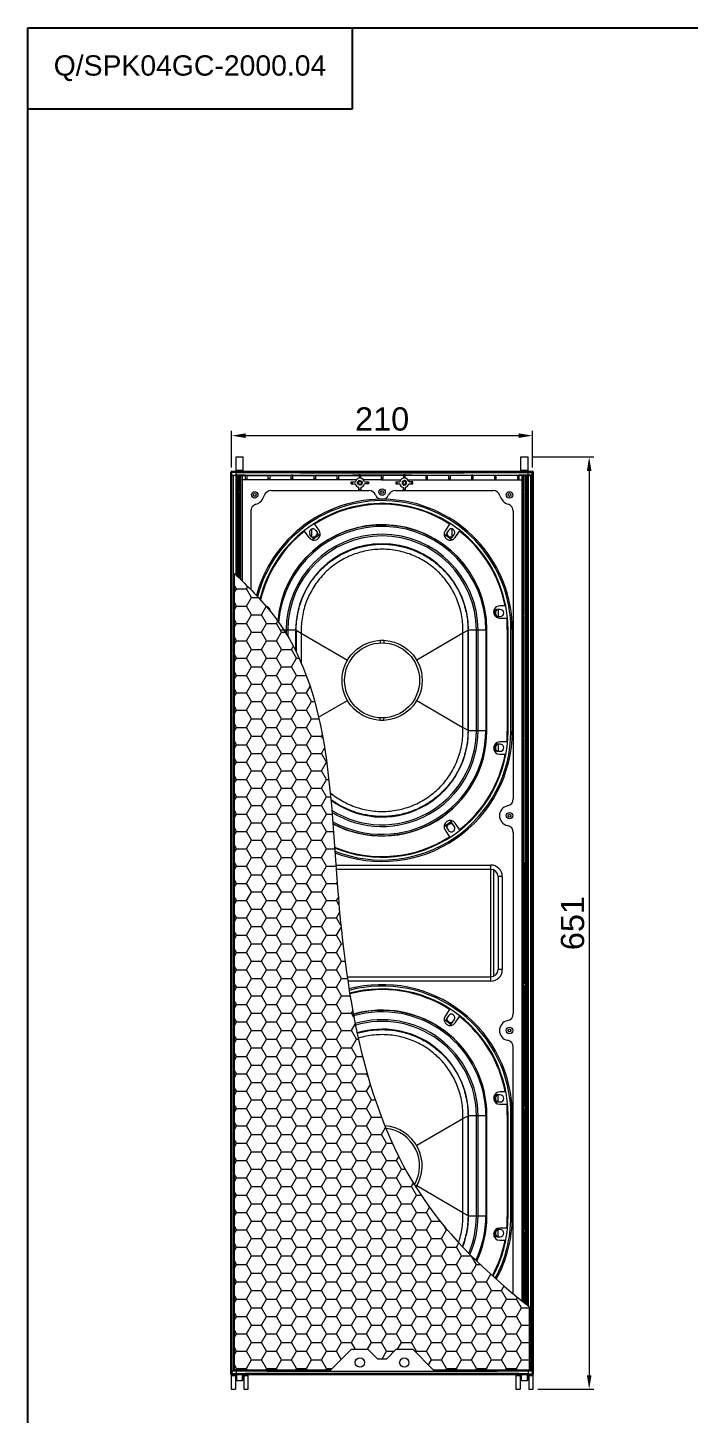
# Model space of a CAD drawing. Header units: millimetres. Extents: x 0 to 2382, y 0 to 1684.
# Drawn here: x 0 to 462, y 717 to 1684 of the extents above; entities that cross this region are included whole.
import ezdxf

# ---------------------------------------------------------------- set-up
doc = ezdxf.new("R2010")
doc.units = ezdxf.units.MM
doc.layers.get('0').update_dxf_attribs({"lineweight": 13})
doc.layers.add('图框', color=7, linetype='Continuous')
doc.layers.add('标注', color=251, linetype='Continuous', lineweight=9)
doc.styles.get("Standard").update_dxf_attribs({"font": 'arial.ttf'})
doc.dimstyles.new('STANDARD 6.5', dxfattribs={"dimscale": 6.5, "dimtxt": 2.5, "dimasz": 1.5, "dimexe": 0.5, "dimexo": 0.5, "dimgap": 0.5, "dimtad": 1, "dimtoh": 1, "dimdec": 1, "dimzin": 12, "dimdsep": 46, "dimtxsty": 'Standard', "dimcen": 0, "dimclrd": 256, "dimclre": 256, "dimclrt": 256, "dimadec": 0, "dimazin": 0, "dimtp": 0.01, "dimtm": 0.01, "dimtfac": 1, "dimtdec": 1, "dimtofl": 0, "dimtmove": 0, "dimatfit": 3, "dimfxl": 1, "dimtolj": 1, "dimtzin": 4, "dimlwd": -1, "dimlwe": -1, "dimarcsym": 0})

# ---------------------------------------------------------------- blocks, each defined once
blk = doc.blocks.new('*D1')
at = {"layer": 'Defpoints', "color": 0, "transparency": 16777216}
for p in [(352.74, 1399.57), (142.52, 1374.18), (352.74, 1374.18)]:
    blk.add_point(p, dxfattribs=at)
at = {"layer": '标注', "transparency": 16777216}
for p, q in [((142.52, 1377.43), (142.52, 1402.82)), ((152.27, 1399.57), (342.99, 1399.57)), ((352.74, 1377.43), (352.74, 1402.82))]:
    blk.add_line(p, q, dxfattribs=at)
for points in [[(152.27, 1401.2), (152.27, 1397.95), (142.52, 1399.57)], [(342.99, 1401.2), (342.99, 1397.95), (352.74, 1399.57)]]:
    blk.add_solid(points, dxfattribs=at)
at = {"layer": '标注', "transparency": 16777216, "insert": (247.63, 1411.12), "char_height": 16.25, "attachment_point": 5}
blk.add_mtext('\\A1;210', dxfattribs=at)
blk = doc.blocks.new('*D2')
at = {"layer": 'Defpoints', "color": 0, "transparency": 16777216}
for p in [(349.63, 1384.67), (353.13, 733.67), (392.33, 733.67)]:
    blk.add_point(p, dxfattribs=at)
at = {"layer": '标注', "transparency": 16777216}
for p, q in [((352.88, 1384.67), (395.58, 1384.67)), ((392.33, 1374.92), (392.33, 743.42)), ((356.38, 733.67), (395.58, 733.67))]:
    blk.add_line(p, q, dxfattribs=at)
for points in [[(390.71, 1374.92), (393.96, 1374.92), (392.33, 1384.67)], [(390.71, 743.42), (393.96, 743.42), (392.33, 733.67)]]:
    blk.add_solid(points, dxfattribs=at)
at = {"layer": '标注', "transparency": 16777216, "insert": (380.78, 1059.17), "char_height": 16.25, "attachment_point": 5, "rotation": 90}
blk.add_mtext('\\A1;651', dxfattribs=at)
blk = doc.blocks.new('A4-H')
at = {"layer": '图框'}
for p, q in [((28.29, 202.95), (28.29, 210.02)), ((0, 202.95), (28.29, 202.95))]:
    blk.add_line(p, q, dxfattribs=at)
blk.add_lwpolyline([(0, 210.02), (297, 210.02), (297, 0), (0, 0)], close=True, dxfattribs=at)
at = {"layer": '图框', "insert": (14.14, 206.49), "char_height": 1.7679, "width": 28.2872, "attachment_point": 5}
blk.add_mtext('Q/SPK04GC-2000.04', dxfattribs=at)

msp = doc.modelspace()

# ---------------------------------------------------------------- hatches: boundary and pattern name
at = {"layer": '标注'}
h = msp.add_hatch(dxfattribs=at)
h.set_pattern_fill('HONEY', color=256, scale=2.2)
h.set_pattern_definition([(0, (-5166.173, 14534.261), (10.4775, 6.0491874), [6.985, -13.97]), (120, (-5166.173, 14534.261), (-10.4775, 6.0491875), [6.985, -13.97]), (60, (-5166.173, 14534.261), (2e-08, 12.098375), [-13.97, 6.985])])
edge = h.paths.add_edge_path()
edge.add_line((144.52, 747.21), (211.86, 747.21))
edge.add_line((211.86, 747.21), (226.17, 761.52))
edge.add_line((226.17, 761.52), (237.78, 761.52))
edge.add_line((237.78, 761.52), (244.41, 754.88))
edge.add_line((244.41, 754.88), (250.86, 754.88))
edge.add_line((250.86, 754.88), (257.49, 761.52))
edge.add_line((257.49, 761.52), (269.11, 761.52))
edge.add_line((269.11, 761.52), (283.41, 747.21))
edge.add_line((283.41, 747.21), (350.74, 747.21))
edge.add_line((350.74, 747.21), (350.74, 791.07))
edge.add_spline(control_points=[(350.74, 791.07), (350.38, 791.35), (350.03, 791.64), (349.67, 791.92), (349.18, 792.31), (348.69, 792.7), (348.19, 793.09), (348.19, 793.09), (348.19, 793.09), (348.19, 793.09), (320.45, 815.15), (241.71, 890.24), (211.63, 1071.13), (210.54, 1236.82), (155.54, 1292.7), (145.67, 1302.18), (145.67, 1302.18), (145.67, 1302.18), (145.67, 1302.18), (145.66, 1302.19), (145.65, 1302.2), (145.63, 1302.21), (145.26, 1302.57), (144.89, 1302.93), (144.52, 1303.28)], knot_values=[9.738352, 9.738352, 9.738352, 9.738352, 11.081676, 11.081676, 11.081676, 12.942483, 12.942483, 12.942483, 12.94427, 12.94427, 12.94427, 117.786181, 343.184588, 536.652295, 577.102987, 577.102987, 577.102987, 577.104459, 577.104459, 577.104459, 577.151401, 577.151401, 577.151401, 578.669917, 578.669917, 578.669917, 578.669917], degree=3, periodic=0)
edge.add_line((144.52, 1303.28), (144.52, 747.21))

# ---------------------------------------------------------------- linework, layer by layer
for p, q in [((145.63, 1374.67), (145.63, 1384.67)), ((145.63, 1384.67), (150.63, 1384.67)), ((150.63, 1374.67), (150.63, 1384.67)), ((344.63, 1374.67), (344.63, 1384.67)), ((344.63, 1384.67), (349.63, 1384.67)), ((349.63, 1374.67), (349.63, 1384.67)), ((142.02, 744.17), (142.02, 1374.18)), ((142.74, 1373.94), (142.02, 1374.18)), ((143.24, 1374.44), (142.52, 1374.67)), ((142.52, 1374.67), (352.74, 1374.67)), ((150.63, 1375.17), (145.63, 1375.17)), ((247.63, 1373.64), (247.63, 1374.14)), ((349.63, 1375.17), (344.63, 1375.17)), ((352.02, 1374.44), (352.74, 1374.67)), ((352.52, 1373.94), (353.24, 1374.18)), ((353.24, 1374.18), (353.24, 744.17)), ((142.74, 1371.84), (142.74, 1373.94)), ((142.74, 746.51), (142.74, 1371.84)), ((143.59, 1371.84), (143.59, 746.51)), ((145.63, 1371.81), (143.59, 1371.84)), ((145.63, 1302.21), (145.63, 1371.81)), ((145.63, 1371.81), (145.76, 1371.68)), ((145.68, 1371.9), (145.68, 1373.88)), ((145.76, 1302.1), (145.76, 1371.68)), ((146.26, 1371.68), (146.26, 1301.62)), ((146.26, 1371.68), (147.35, 1371.68)), ((147.35, 1300.56), (147.35, 1371.68)), ((147.94, 1371.78), (147.85, 1371.68)), ((147.85, 1371.68), (147.85, 1360.66)), ((147.94, 1371.78), (149, 1371.81)), ((147.94, 1371.78), (147.94, 1360.67)), ((149, 1298.96), (149, 1371.81)), ((149, 1371.81), (149.75, 1371.81)), ((149.75, 1371.81), (149.75, 1298.22)), ((149.75, 1371.68), (152.13, 1371.68)), ((229.59, 1368.68), (149.75, 1368.68)), ((152.13, 1371.92), (184.13, 1372.04)), ((152.13, 1368.68), (152.13, 1371.88)), ((153.13, 1371.89), (153.13, 1368.68)), ((153.13, 1371.68), (168.13, 1371.68)), ((168.13, 1368.68), (168.13, 1371.95)), ((169.13, 1371.95), (169.13, 1368.68)), ((169.13, 1371.68), (184.13, 1371.68)), ((184.13, 1368.68), (184.13, 1372)), ((185.13, 1372.05), (186, 1372.05)), ((185.13, 1372), (185.13, 1368.68)), ((185.13, 1371.68), (200.13, 1371.68)), ((200.13, 1368.68), (200.13, 1372.04)), ((201.13, 1372.04), (201.13, 1368.68)), ((201.13, 1371.68), (216.13, 1371.68)), ((216.13, 1368.68), (216.13, 1372.07)), ((217.13, 1372.07), (217.13, 1368.68)), ((217.13, 1371.68), (231.63, 1371.68)), ((226.13, 1365.9), (226.13, 1367.4)), ((226.13, 1367.4), (228.97, 1367.4)), ((226.13, 1365.9), (228.97, 1365.9)), ((227.01, 1365.9), (227.01, 1367.4)), ((231.63, 1372.09), (231.63, 1369.86)), ((232.13, 1367.75), (232.11, 1368.25)), ((232.13, 1365.55), (232.11, 1365.05)), ((232.63, 1372.13), (262.63, 1372.13)), ((232.63, 1372.09), (232.63, 1369.86)), ((232.63, 1371.68), (247.13, 1371.68)), ((247.13, 1368.68), (234.67, 1368.68)), ((235.29, 1367.4), (238.13, 1367.4)), ((238.13, 1365.9), (235.29, 1365.9)), ((237.23, 1367.4), (237.23, 1365.9)), ((238.13, 1367.4), (238.13, 1365.9)), ((247.13, 1368.68), (247.13, 1372.09)), ((247.13, 1368.68), (260.59, 1368.68)), ((248.13, 1372.09), (248.13, 1369.59)), ((262.63, 1371.68), (248.13, 1371.68)), ((248.13, 1368.68), (248.13, 1369.59)), ((257.13, 1367.4), (257.13, 1365.9)), ((257.13, 1367.4), (259.97, 1367.4)), ((257.13, 1365.9), (259.97, 1365.9)), ((258.03, 1367.4), (258.03, 1365.9)), ((262.63, 1372.09), (262.63, 1369.86)), ((263.13, 1367.75), (263.15, 1368.25)), ((263.13, 1365.55), (263.15, 1365.05)), ((263.63, 1372.13), (268.25, 1372.13)), ((263.63, 1372.09), (263.63, 1369.86)), ((278.13, 1371.68), (263.63, 1371.68)), ((265.67, 1368.68), (278.13, 1368.68)), ((269.13, 1367.4), (266.29, 1367.4)), ((266.29, 1365.9), (269.13, 1365.9)), ((268.25, 1365.9), (268.25, 1367.4)), ((269.13, 1365.9), (269.13, 1367.4)), ((278.13, 1372.07), (278.13, 1369.53)), ((278.13, 1369.53), (278.13, 1368.68)), ((278.13, 1368.68), (345.51, 1368.68)), ((279.13, 1372.07), (279.13, 1369.52)), ((294.13, 1371.68), (279.13, 1371.68)), ((279.13, 1368.68), (279.13, 1369.52)), ((294.13, 1372.04), (294.13, 1369.44)), ((294.13, 1369.44), (294.13, 1368.68)), ((295.13, 1372.04), (295.13, 1369.43)), ((310.13, 1371.68), (295.13, 1371.68)), ((295.13, 1368.68), (295.13, 1369.43)), ((310.13, 1372), (310.13, 1369.32)), ((310.13, 1369.32), (310.13, 1368.68)), ((311.13, 1372.04), (343.13, 1371.92)), ((311.13, 1372), (311.13, 1369.31)), ((326.13, 1371.68), (311.13, 1371.68)), ((311.13, 1368.68), (311.13, 1369.31)), ((326.13, 1371.95), (326.13, 1369.17)), ((326.13, 1369.17), (326.13, 1368.68)), ((327.13, 1371.95), (327.13, 1369.16)), ((342.13, 1371.68), (327.13, 1371.68)), ((327.13, 1368.68), (327.13, 1369.16)), ((342.13, 1371.89), (342.13, 1368.97)), ((342.13, 1368.97), (342.13, 1368.68)), ((343.13, 1371.88), (343.13, 1368.96)), ((345.51, 1371.68), (343.13, 1371.68)), ((343.13, 1368.68), (343.13, 1368.96)), ((345.51, 795.24), (345.51, 1371.81)), ((346.26, 1371.81), (345.51, 1371.81)), ((346.26, 1371.81), (346.26, 794.64)), ((347.32, 1371.78), (346.26, 1371.81)), ((347.32, 1371.78), (347.32, 1360.67)), ((347.32, 1371.78), (347.41, 1371.68)), ((347.41, 1371.68), (347.41, 1360.66)), ((347.91, 1371.68), (347.91, 793.32)), ((349, 1371.68), (347.91, 1371.68)), ((349, 792.45), (349, 1371.68)), ((349.63, 1371.81), (349.5, 1371.68)), ((349.5, 1371.68), (349.5, 792.05)), ((349.58, 1371.9), (349.58, 1373.88)), ((349.63, 1371.81), (351.67, 1371.84)), ((349.63, 1371.81), (349.63, 791.95)), ((351.67, 746.51), (351.67, 1371.84)), ((352.52, 746.51), (352.52, 1373.94)), ((147.85, 1359.68), (147.85, 1300.08)), ((147.94, 1359.67), (147.94, 1299.99)), ((170.05, 1361.18), (238.47, 1361.18)), ((231.38, 1361.18), (231.38, 1363.48)), ((232.88, 1363.48), (232.88, 1361.18)), ((256.8, 1361.18), (325.21, 1361.18)), ((262.38, 1363.48), (262.38, 1361.18)), ((263.88, 1361.18), (263.88, 1363.48)), ((347.32, 1359.67), (347.32, 1274.67)), ((347.41, 1359.68), (347.41, 1274.66)), ((155.95, 1346.86), (155.95, 1292.02)), ((339.31, 1346.86), (339.31, 1145.95)), ((200.43, 1337.85), (203.6, 1333.19)), ((294.83, 1337.85), (291.66, 1333.19)), ((196.58, 1328.41), (193.5, 1332.92)), ((198.33, 1328.95), (197.2, 1330.6)), ((198.63, 1328.82), (198.63, 1334.41)), ((201.33, 1333.42), (202.46, 1331.76)), ((293.93, 1333.42), (292.8, 1331.76)), ((296.63, 1328.82), (296.63, 1334.41)), ((296.93, 1328.95), (298.06, 1330.6)), ((298.68, 1328.41), (301.76, 1332.92)), ((330.13, 1278.23), (328.13, 1278.23)), ((328.63, 1278.23), (328.63, 1273.23)), ((333.56, 1280.7), (329.8, 1280.7)), ((328.13, 1273.23), (330.13, 1273.23)), ((329.8, 1272.16), (334.77, 1272.16)), ((347.32, 1273.67), (347.32, 1188.67)), ((347.41, 1273.68), (347.41, 1188.66)), ((187.6, 1263.67), (176.2, 1263.67)), ((180.59, 1263.67), (180.59, 1261.24)), ((181.77, 1263.67), (181.77, 1259.28)), ((187.23, 1263.67), (187.23, 1249.24)), ((187.6, 1263.67), (187.6, 1248.5)), ((187.6, 1263.67), (191.11, 1261.63)), ((191.11, 1263.67), (191.12, 1261.63)), ((191.11, 1261.53), (223.42, 1242.75)), ((304.15, 1261.54), (271.84, 1242.75)), ((307.66, 1263.67), (304.15, 1261.63)), ((304.15, 1261.63), (304.15, 1263.67)), ((307.66, 1193.67), (307.66, 1263.67)), ((307.98, 1263.67), (307.66, 1263.67)), ((308.03, 1193.67), (308.03, 1263.67)), ((320.83, 1263.67), (308.03, 1263.67)), ((313.49, 1193.67), (313.49, 1263.67)), ((314.67, 1193.67), (314.67, 1263.67)), ((320.13, 1263.67), (320.13, 1193.67)), ((320.83, 1193.17), (320.83, 1264.17)), ((335.13, 1264.17), (335.13, 1193.17)), ((335.63, 1193.17), (335.63, 1264.17)), ((337.63, 1193.17), (337.63, 1264.17)), ((338.63, 1264.17), (338.63, 1193.17)), ((246.38, 1256.65), (246.38, 1254.84)), ((248.88, 1256.65), (248.88, 1254.84)), ((203.29, 1202.89), (223.42, 1214.6)), ((271.84, 1214.6), (304.15, 1195.81)), ((246.38, 1200.7), (246.38, 1202.51)), ((248.88, 1200.7), (248.88, 1202.51)), ((307.66, 1193.67), (304.15, 1195.72)), ((304.15, 1193.68), (304.15, 1195.72)), ((307.66, 1193.67), (320.83, 1193.67)), ((330.13, 1184.12), (328.13, 1184.12)), ((328.63, 1184.12), (328.63, 1179.12)), ((334.81, 1185.66), (329.8, 1185.66)), ((347.32, 1187.67), (347.32, 1102.67)), ((347.41, 1187.68), (347.41, 1102.66)), ((328.13, 1179.12), (330.13, 1179.12)), ((329.8, 1177.12), (333.65, 1177.12)), ((291.66, 1124.16), (294.83, 1119.5)), ((292.8, 1125.59), (293.93, 1123.93)), ((298.06, 1126.75), (296.93, 1128.4)), ((301.76, 1124.43), (298.68, 1128.94)), ((339.31, 1122.4), (339.31, 995.95)), ((215.31, 1099.67), (323.63, 1099.67)), ((323.63, 1096.67), (215.53, 1096.67)), ((323.63, 1018.67), (323.63, 1099.67)), ((325.63, 1022.15), (325.63, 1096.2)), ((347.32, 1016.68), (347.32, 1101.67)), ((347.41, 1016.67), (347.41, 1101.68)), ((331.63, 1091.67), (328.63, 1091.67)), ((328.63, 1091.67), (328.63, 1026.67)), ((331.63, 1091.67), (331.63, 1026.67)), ((331.63, 1026.67), (328.63, 1026.67)), ((223.21, 1021.67), (323.63, 1021.67)), ((323.63, 1018.67), (223.65, 1018.67)), ((347.32, 930.68), (347.32, 1015.68)), ((347.41, 930.67), (347.41, 1015.68)), ((294.83, 998.85), (291.66, 994.19)), ((293.93, 994.42), (292.8, 992.76)), ((296.93, 989.95), (298.06, 991.6)), ((298.68, 989.41), (301.76, 993.92)), ((339.31, 800.3), (339.31, 972.4)), ((330.13, 939.23), (328.13, 939.23)), ((328.63, 934.23), (328.63, 939.23)), ((333.65, 941.23), (329.8, 941.23)), ((328.13, 934.23), (330.13, 934.23)), ((329.8, 932.69), (334.81, 932.69)), ((347.32, 844.68), (347.32, 929.68)), ((347.41, 844.67), (347.41, 929.68)), ((304.15, 922.54), (271.84, 903.75)), ((304.15, 922.63), (307.66, 924.67)), ((304.15, 922.63), (304.15, 924.67)), ((307.98, 924.67), (307.66, 924.67)), ((307.66, 854.67), (307.66, 924.67)), ((320.83, 924.67), (308.03, 924.67)), ((308.03, 854.67), (308.03, 924.67)), ((313.49, 854.67), (313.49, 924.67)), ((314.67, 854.67), (314.67, 924.67)), ((320.13, 924.67), (320.13, 854.67)), ((320.83, 854.17), (320.83, 925.17)), ((335.13, 925.17), (335.13, 854.17)), ((335.63, 854.17), (335.63, 925.17)), ((337.63, 854.17), (337.63, 925.17)), ((338.63, 854.17), (338.63, 925.17)), ((304.15, 856.81), (271.84, 875.6)), ((307.66, 854.67), (304.15, 856.72)), ((304.15, 854.68), (304.15, 856.72)), ((307.66, 854.67), (320.83, 854.67)), ((330.13, 845.12), (328.13, 845.12)), ((328.63, 840.12), (328.63, 845.12)), ((334.77, 846.19), (329.8, 846.19)), ((347.32, 793.79), (347.32, 843.68)), ((347.41, 793.71), (347.41, 843.68)), ((328.13, 840.12), (330.13, 840.12)), ((329.8, 837.65), (333.56, 837.65)), ((142.74, 746.51), (142.74, 744.41)), ((145.63, 746.54), (143.59, 746.51)), ((145.68, 746.45), (145.68, 744.47)), ((349.58, 746.45), (349.58, 744.47)), ((349.63, 746.54), (351.67, 746.51)), ((352.52, 746.51), (352.52, 744.41)), ((142.74, 744.41), (142.02, 744.17)), ((142.13, 743.88), (142.13, 733.68)), ((142.13, 743.17), (145.13, 743.17)), ((143.24, 743.91), (142.52, 743.67)), ((352.74, 743.67), (142.52, 743.67)), ((145.13, 743.67), (145.13, 733.68)), ((145.63, 740.17), (145.63, 743.67)), ((145.63, 740.17), (146.13, 739.67)), ((146.13, 739.67), (146.13, 743.67)), ((146.13, 739.67), (150.13, 739.67)), ((150.13, 739.67), (150.13, 743.67)), ((150.63, 740.17), (150.13, 739.67)), ((150.63, 740.17), (150.63, 743.67)), ((151.13, 743.67), (151.13, 733.68)), ((151.13, 743.17), (154.13, 743.17)), ((154.13, 733.68), (154.13, 743.67)), ((247.63, 744.21), (247.63, 744.71)), ((341.13, 743.67), (341.13, 733.68)), ((341.13, 743.17), (344.13, 743.17)), ((344.13, 743.67), (344.13, 733.68)), ((344.63, 740.17), (344.63, 743.67)), ((344.63, 740.17), (345.13, 739.67)), ((345.13, 739.67), (345.13, 743.67)), ((345.13, 739.67), (349.13, 739.67)), ((349.13, 739.67), (349.13, 743.67)), ((349.63, 740.17), (349.13, 739.67)), ((349.63, 740.17), (349.63, 743.67)), ((350.13, 743.67), (350.13, 733.68)), ((350.13, 743.17), (353.13, 743.17)), ((352.02, 743.91), (352.74, 743.67)), ((352.52, 744.41), (353.24, 744.17)), ((353.13, 733.68), (353.13, 743.88)), ((142.13, 733.67), (145.13, 733.67)), ((151.13, 733.67), (154.13, 733.67)), ((341.13, 733.67), (344.13, 733.67)), ((350.13, 733.67), (353.13, 733.67))]:
    msp.add_line(p, q)
for points in [[(186, 1372.05), (227.01, 1372.13), (231.63, 1372.13)], [(268.25, 1372.13), (309.26, 1372.05), (310.13, 1372.05)]]:
    msp.add_lwpolyline(points)
for centre, radius in [((232.13, 1366.65), 1.1), ((263.13, 1366.65), 1.1), ((158.63, 1358.17), 2.25), ((158.63, 1358.17), 1), ((247.63, 1360.17), 2.25), ((247.63, 1360.17), 1), ((336.63, 1358.17), 2.25), ((336.63, 1358.17), 1), ((247.63, 1228.67), 28), ((247.63, 1228.67), 26.19), ((336.63, 1134.17), 2.25), ((336.63, 1134.17), 1), ((336.63, 984.17), 2.25), ((336.63, 984.17), 1)]:
    msp.add_circle(centre, radius)
at = {"color": 251, "lineweight": 9}
for centre in [(232.14, 752.26), (263.14, 752.26)]:
    msp.add_circle(centre, 3.25, dxfattribs=at)
for centre, radius, start, end in [((143.24, 1373.94), 0.5, 90.08035, 179.9895), ((247.35, 23092.56), 21718.42, 269.732141, 270.000742), ((247.91, 23092.56), 21718.42, 269.999258, 270.267859), ((352.02, 1373.94), 0.5, 0.0105, 89.91965), ((247.51, 23204.42), 21830.78, 269.73276, 270.000323), ((232.13, 1366.65), 3.25, 98.84988, 166.65764), ((232.13, 1366.65), 3.25, 193.34236, 256.65764), ((232.13, 1366.65), 3.25, 13.34236, 81.15012), ((232.13, 1366.65), 3.25, 283.34236, 346.65764), ((247.75, 23204.42), 21830.78, 269.999677, 270.26724), ((263.13, 1366.65), 3.25, 98.84988, 166.65764), ((263.13, 1366.65), 3.25, 193.34236, 256.65764), ((263.13, 1366.65), 3.25, 13.34236, 81.15012), ((263.13, 1366.65), 3.25, 283.34236, 346.65764), ((147.94, 1360.17), 0.5, 90, 270), ((156.63, 1360.17), 9, 287.97838, 343.40112), ((247.63, 1264.17), 91, 0, 164.82328), ((170.05, 1356.18), 5, 90, 163.40112), ((238.47, 1356.18), 5, 23.57427, 90), ((247.63, 1360.17), 5, 203.57427, 336.42573), ((256.8, 1356.18), 5, 90, 156.42573), ((325.21, 1356.18), 5, 16.59888, 90), ((338.63, 1360.17), 9, 196.59888, 252.02162), ((347.32, 1360.17), 0.5, 270, 90), ((160.95, 1346.86), 5, 107.97838, 180), ((247.63, 1264.17), 90, 0, 165.21877), ((247.63, 1264.17), 88, 0, 166.05592), ((247.63, 1264.17), 87.5, 57.35516, 122.64484), ((334.31, 1346.86), 5, 0, 72.02162), ((247.63, 1264.17), 73.2, 0, 175.31883), ((247.63, 1263.67), 72.5, 0, 175.62036), ((247.63, 1263.67), 73.5, 38.76381, 141.21992), ((247.63, 1264.17), 87.5, 128.21411, 166.27557), ((247.63, 1263.67), 67.04, 0, 180), ((247.63, 1263.67), 65.86, 0, 180), ((200.09, 1330.8), 4.25, 214.25112, 34.25112), ((199.27, 1332.01), 2.5, 34.25112, 214.25112), ((200.39, 1330.36), 2.5, 214.25112, 269.6817), ((199.27, 1332.01), 3.25, 253.99994, 355.35662), ((247.63, 1263.67), 79.71, 122.90111, 127.71298), ((200.39, 1330.36), 2.5, 341.26465, 34.25112), ((295.17, 1330.8), 4.25, 145.74888, 325.74888), ((247.63, 1263.67), 79.71, 52.28702, 57.09889), ((294.87, 1330.36), 2.5, 145.74888, 198.73535), ((295.99, 1332.01), 3.25, 184.64338, 286.00006), ((295.99, 1332.01), 2.5, 325.74888, 145.74888), ((294.87, 1330.36), 2.5, 270.3183, 325.74888), ((247.63, 1264.17), 87.5, 10.88417, 51.78591), ((247.63, 1263.67), 60.4, 0, 180), ((165.46, 1276.43), 4.27, 2.97961, 76.4006), ((247.63, 1263.67), 79.71, 169.46665, 170.08271), ((247.63, 1263.67), 60.04, 21.45898, 21.55753), ((329.8, 1276.43), 4.27, 89.99691, 270), ((247.63, 1263.67), 79.71, 7.04615, 10.53456), ((328.13, 1275.73), 2.5, 90, 141.72012), ((330.13, 1275.73), 3.25, 129.74881, 230.25119), ((330.13, 1275.73), 2.5, 270, 90), ((328.13, 1275.73), 2.5, 235.31224, 270), ((247.63, 1264.17), 87.5, 0, 5.23309), ((347.32, 1274.17), 0.5, 270, 90), ((247.63, 1228.67), 27.79, 87.43957, 92.56136), ((247.63, 1228.67), 27.79, 267.43957, 272.56139), ((247.63, 1193.67), 60.4, 233.68302, 0), ((247.63, 1193.67), 65.86, 237.73993, 0), ((247.63, 1193.67), 67.04, 238.49899, 0), ((247.63, 1193.67), 72.5, 241.58547, 0), ((247.63, 1193.17), 73.2, 241.97412, 0), ((247.63, 1193.17), 88, 247.86147, 0), ((247.63, 1193.17), 90, 248.48525, 360), ((247.63, 1193.17), 91, 248.78561, 0), ((247.63, 1193.17), 87.5, 355.07567, 0), ((329.8, 1181.39), 4.27, 90, 270), ((247.63, 1193.67), 79.71, 349.718, 353.28046), ((328.13, 1181.62), 2.5, 90, 124.68776), ((330.13, 1181.62), 3.25, 129.74881, 231.39712), ((330.13, 1181.62), 2.5, 270, 90), ((347.32, 1188.17), 0.5, 270, 90), ((247.63, 1193.17), 87.5, 308.21409, 349.42888), ((328.13, 1181.62), 2.5, 218.27988, 270), ((247.63, 1193.67), 73.5, 242.08704, 321.21992), ((334.31, 1145.95), 5, 281.15328, 0), ((336.63, 1134.17), 7, 101.15328, 258.84672), ((295.17, 1126.55), 4.25, 34.25112, 214.25112), ((247.63, 1193.67), 79.71, 302.90111, 307.71298), ((294.87, 1126.99), 2.5, 161.26465, 214.25112), ((295.99, 1125.34), 3.25, 72.981, 175.14247), ((295.99, 1125.34), 2.5, 214.25112, 34.25112), ((294.87, 1126.99), 2.5, 34.25112, 89.6817), ((334.31, 1122.4), 5, 0, 78.84672), ((247.63, 1193.17), 87.5, 247.70048, 302.64484), ((323.63, 1091.67), 8, 0, 90), ((323.63, 1091.67), 5, 0, 90), ((347.32, 1102.17), 0.5, 270, 90), ((323.63, 1026.67), 8, 270, 0), ((323.63, 1026.67), 5, 270, 0), ((247.63, 925.17), 91, 0, 104.72809), ((347.32, 1016.18), 0.5, 270, 90), ((247.63, 925.17), 90, 0, 104.79172), ((247.63, 925.17), 88, 0, 104.9203), ((247.63, 925.17), 87.5, 57.35516, 104.95272), ((247.63, 925.17), 73.2, 0, 105.9311), ((247.63, 924.67), 73.5, 38.76381, 105.83712), ((247.63, 924.67), 72.5, 0, 105.90772), ((247.63, 924.67), 67.04, 0, 106.303), ((247.63, 924.67), 65.86, 0, 106.39089), ((295.17, 991.8), 4.25, 145.74888, 325.74888), ((247.63, 924.67), 79.71, 52.28702, 57.09889), ((294.87, 991.36), 2.5, 145.74888, 198.73535), ((247.63, 925.17), 79.5, 53.31444, 55.53622), ((295.99, 993.01), 3.25, 184.64338, 287.019), ((295.99, 993.01), 2.5, 325.74888, 145.74888), ((294.87, 991.36), 2.5, 270.3183, 325.74888), ((247.63, 925.17), 87.5, 10.57112, 51.78591), ((336.63, 984.17), 7, 101.15328, 258.84672), ((334.31, 995.95), 5, 281.15328, 0), ((247.63, 924.67), 60.4, 0, 106.8083), ((334.31, 972.4), 5, 0, 78.84672), ((247.63, 924.67), 60.04, 21.45898, 21.55753), ((329.8, 936.96), 4.27, 90, 270), ((247.63, 924.67), 79.71, 6.72137, 10.28269), ((328.13, 936.73), 2.5, 90, 141.72012), ((330.13, 936.73), 3.25, 128.60288, 231.33675), ((330.13, 936.73), 2.5, 270, 90), ((328.13, 936.73), 2.5, 235.31224, 270), ((247.63, 925.17), 87.5, 0, 4.92433), ((347.32, 930.18), 0.5, 270, 90), ((247.63, 889.67), 28, 327.64855, 86.01822), ((247.63, 889.67), 26.19, 329.57467, 84.0597), ((247.63, 854.67), 60.4, 338.95176, 0), ((247.63, 854.67), 65.86, 336.76472, 0), ((247.63, 854.67), 67.04, 336.3548, 0), ((247.63, 854.67), 72.5, 334.69753, 0), ((247.63, 854.17), 73.2, 334.80632, 0), ((247.63, 854.17), 88, 331.73678, 0), ((247.63, 854.17), 90, 331.43106, 0), ((247.63, 854.17), 91, 331.28572, 0), ((247.63, 854.17), 87.5, 354.76691, 0), ((329.8, 841.92), 4.27, 90, 270), ((247.63, 854.67), 79.71, 349.46665, 352.89331), ((328.13, 842.62), 2.5, 90, 124.68776), ((330.13, 842.62), 3.25, 128.60288, 231.33675), ((330.13, 842.62), 2.5, 270, 90), ((347.32, 844.18), 0.5, 270, 90), ((247.63, 854.17), 87.5, 331.81649, 349.11586), ((328.13, 842.62), 2.5, 218.27988, 270), ((143.24, 744.41), 0.5, 180.0105, 269.91965), ((247.51, -21086.07), 21830.78, 89.999677, 90.26724), ((247.35, -20974.21), 21718.42, 89.999258, 90.267859), ((247.75, -21086.07), 21830.78, 89.73276, 90.000323), ((247.91, -20974.21), 21718.42, 89.732141, 90.000742), ((352.02, 744.41), 0.5, 270.08035, 359.9895)]:
    msp.add_arc(centre, radius, start, end)
for centre, major_axis, ratio, start_param, end_param in [((142.52, 1374.17), (0.475, -0.158), 0.998478, 1.89276, 3.462643), ((352.74, 1374.17), (0.475, 0.158), 0.998478, -0.32105, 1.248833), ((247.63, 1365.36), (388.5, 0), 0.017455, 1.819352, 1.836315), ((146.26, 1371.68), (0.5, 0), 0.017455, -3.124139, -1.570796), ((147.35, 1371.68), (0.5, 0), 0.017455, -1.570796, -0.017453), ((247.63, 1349.33), (386.5, 0), 0.052408, 1.817802, 1.820472), ((247.63, 1349.33), (386.5, 0), 0.052408, 1.775324, 1.777967), ((247.63, 1365.36), (388.5, 0), 0.017455, 1.732393, 1.735024), ((247.63, 1349.33), (386.5, 0), 0.052408, 1.733217, 1.73584), ((247.63, 1349.33), (386.5, 0), 0.052408, 1.691399, 1.694006), ((247.63, 1349.33), (386.5, 0), 0.052408, 1.649792, 1.652387), ((247.63, 1365.36), (388.5, 0), 0.017455, 1.609442, 1.612015), ((247.63, 1349.33), (386.5, 0), 0.052408, 1.569503, 1.57209), ((247.63, 1365.36), (388.5, 0), 0.017455, 1.529577, 1.532151), ((247.63, 1349.33), (386.5, 0), 0.052408, 1.489205, 1.491801), ((247.63, 1349.33), (386.5, 0), 0.052408, 1.447587, 1.450194), ((247.63, 1349.33), (386.5, 0), 0.052408, 1.405753, 1.408376), ((247.63, 1365.36), (388.5, 0), 0.017455, 1.406569, 1.409199), ((247.63, 1349.33), (386.5, 0), 0.052408, 1.363625, 1.366269), ((247.63, 1349.33), (386.5, 0), 0.052408, 1.321121, 1.32379), ((247.63, 1365.36), (388.5, 0), 0.017455, 1.305278, 1.322241), ((347.91, 1371.68), (0.5, 0), 0.017455, -3.124139, -1.570796), ((349, 1371.68), (0.5, 0), 0.017455, -1.570796, -0.017453), ((247.63, 1341.83), (386.5, 0), 0.052408, 1.608969, 1.612853), ((247.63, 1341.83), (386.5, 0), 0.052408, 1.52874, 1.532624), ((247.63, 752.99), (388.5, 0), 0.017455, -1.836315, -1.609666), ((247.63, 752.99), (388.5, 0), 0.017455, -1.609666, -1.305278), ((142.52, 744.17), (0.475, 0.158), 0.998478, 2.820542, 4.390425), ((352.74, 744.17), (-0.475, 0.158), 0.998478, 1.89276, 3.462643)]:
    msp.add_ellipse(centre, major_axis=major_axis, ratio=ratio, start_param=start_param, end_param=end_param)
for points, knots in [([(145.82, 1374.38), (145.48, 1374.38), (145.01, 1374.39), (144.4, 1374.39), (144.03, 1374.4), (143.72, 1374.41), (143.49, 1374.41), (143.34, 1374.43), (143.26, 1374.43), (143.24, 1374.44)], [0, 0, 0, 0, 0.386704, 0.554902, 0.70068, 0.820643, 0.91183, 0.972074, 1, 1, 1, 1]), ([(145.82, 1374.38), (145.79, 1374.38), (145.75, 1374.32), (145.7, 1374.16), (145.68, 1374), (145.68, 1373.88)], [0, 0, 0, 0, 0.120087, 0.338887, 1, 1, 1, 1]), ([(349.45, 1374.38), (349.78, 1374.38), (350.25, 1374.39), (350.86, 1374.39), (351.23, 1374.4), (351.54, 1374.41), (351.77, 1374.41), (351.92, 1374.43), (352, 1374.43), (352.02, 1374.44)], [0, 0, 0, 0, 0.386704, 0.554902, 0.70068, 0.820643, 0.91183, 0.972074, 1, 1, 1, 1]), ([(349.45, 1374.38), (349.47, 1374.38), (349.51, 1374.32), (349.56, 1374.16), (349.58, 1374), (349.58, 1373.88)], [0, 0, 0, 0, 0.120087, 0.338887, 1, 1, 1, 1]), ([(145.68, 1373.88), (145.3, 1373.88), (144.76, 1373.89), (144.07, 1373.89), (143.65, 1373.9), (143.3, 1373.91), (143.03, 1373.92), (142.85, 1373.93), (142.77, 1373.93), (142.74, 1373.94)], [0, 0, 0, 0, 0.386741, 0.554954, 0.700745, 0.820714, 0.911899, 0.972128, 1, 1, 1, 1]), ([(142.75, 1371.84), (142.77, 1371.84), (142.86, 1371.85), (143.04, 1371.86), (143.31, 1371.87), (143.66, 1371.88), (144.08, 1371.88), (144.77, 1371.89), (145.31, 1371.9), (145.68, 1371.9)], [0, 0, 0, 0, 0.028384, 0.089662, 0.181871, 0.302328, 0.448081, 0.615742, 1, 1, 1, 1]), ([(143.59, 1371.84), (143.51, 1371.84), (143.34, 1371.84), (143.12, 1371.84), (142.96, 1371.84), (142.86, 1371.84), (142.79, 1371.84), (142.76, 1371.84), (142.75, 1371.84)], [0, 0, 0, 0, 0.287636, 0.615289, 0.762544, 0.882893, 0.965119, 1, 1, 1, 1]), ([(230.63, 1367.27), (230.7, 1367.41), (230.86, 1367.69), (231.33, 1368.1), (231.81, 1368.25), (232.11, 1368.25)], [0, 0, 0, 0, 0.254514, 0.510068, 1, 1, 1, 1]), ([(232.11, 1365.05), (231.8, 1365.04), (231.17, 1365.24), (230.75, 1365.75), (230.63, 1366.04)], [0, 0, 0, 0, 0.499323, 1, 1, 1, 1]), ([(232.11, 1368.25), (232.52, 1368.25), (233.17, 1367.97), (233.63, 1367.27), (233.71, 1366.85), (233.71, 1366.64)], [0, 0, 0, 0, 0.494968, 0.747102, 1, 1, 1, 1]), ([(233.71, 1366.64), (233.71, 1366.43), (233.63, 1366.01), (233.26, 1365.47), (232.73, 1365.13), (232.31, 1365.04), (232.11, 1365.05)], [0, 0, 0, 0, 0.251192, 0.504166, 0.757369, 1, 1, 1, 1]), ([(263.15, 1368.25), (262.74, 1368.25), (262.09, 1367.97), (261.63, 1367.27), (261.55, 1366.85), (261.55, 1366.64)], [0, 0, 0, 0, 0.494968, 0.747102, 1, 1, 1, 1]), ([(261.55, 1366.64), (261.55, 1366.43), (261.64, 1366.01), (262, 1365.47), (262.53, 1365.13), (262.95, 1365.04), (263.15, 1365.05)], [0, 0, 0, 0, 0.251192, 0.504166, 0.757369, 1, 1, 1, 1]), ([(264.63, 1367.27), (264.57, 1367.41), (264.4, 1367.69), (263.93, 1368.1), (263.45, 1368.25), (263.15, 1368.25)], [0, 0, 0, 0, 0.254514, 0.510068, 1, 1, 1, 1]), ([(263.15, 1365.05), (263.46, 1365.04), (264.1, 1365.24), (264.51, 1365.75), (264.63, 1366.04)], [0, 0, 0, 0, 0.499323, 1, 1, 1, 1]), ([(349.58, 1373.88), (349.96, 1373.88), (350.5, 1373.89), (351.19, 1373.89), (351.62, 1373.9), (351.97, 1373.91), (352.23, 1373.92), (352.41, 1373.93), (352.5, 1373.93), (352.52, 1373.94)], [0, 0, 0, 0, 0.386741, 0.554954, 0.700745, 0.820714, 0.911899, 0.972128, 1, 1, 1, 1]), ([(352.51, 1371.84), (352.49, 1371.84), (352.4, 1371.85), (352.22, 1371.86), (351.95, 1371.87), (351.6, 1371.88), (351.18, 1371.88), (350.49, 1371.89), (349.95, 1371.9), (349.58, 1371.9)], [0, 0, 0, 0, 0.028384, 0.089662, 0.181871, 0.302328, 0.448081, 0.615742, 1, 1, 1, 1]), ([(351.67, 1371.84), (351.75, 1371.84), (351.92, 1371.84), (352.14, 1371.84), (352.3, 1371.84), (352.4, 1371.84), (352.47, 1371.84), (352.5, 1371.84), (352.51, 1371.84)], [0, 0, 0, 0, 0.287636, 0.615289, 0.762544, 0.882893, 0.965119, 1, 1, 1, 1]), ([(304.15, 1263.67), (304.16, 1267.36), (303.62, 1272.92), (301.83, 1280.1), (299.34, 1287.08), (294.96, 1295.29), (289.07, 1302.49), (283.58, 1307.46), (277.63, 1311.88), (271.06, 1315.4), (264.08, 1317.89), (258.69, 1319.24), (253.19, 1320.06), (247.63, 1320.34), (242.08, 1320.06), (236.58, 1319.24), (231.18, 1317.89), (224.2, 1315.4), (216, 1311), (207.37, 1303.92), (200.3, 1295.29), (195.92, 1287.08), (193.43, 1280.1), (191.65, 1272.92), (191.1, 1267.36), (191.11, 1263.67)], [0, 0, 0, 0, 0.062409, 0.093666, 0.124927, 0.187394, 0.24987, 0.281148, 0.312428, 0.374913, 0.406194, 0.437477, 0.468759, 0.50004, 0.531321, 0.562602, 0.593885, 0.625165, 0.687648, 0.750131, 0.812607, 0.875073, 0.906334, 0.93759, 1, 1, 1, 1]), ([(191.79, 1285.76), (192.87, 1288.55), (195.46, 1293.96), (199.73, 1300.12), (203.64, 1304.64), (207.87, 1308.87), (213.74, 1313.54), (220.24, 1317.27), (225.72, 1319.65), (229.96, 1321.14), (234.29, 1322.3), (240.17, 1323.4), (247.64, 1323.96), (255.12, 1323.4), (260.99, 1322.29), (265.33, 1321.13), (269.56, 1319.64), (275.04, 1317.26), (281.54, 1313.53), (288.58, 1307.92), (294.69, 1301.33), (299.81, 1293.94), (302.4, 1288.52), (303.47, 1285.74)], [0, 0, 0, 0, 0.062484, 0.124972, 0.156242, 0.187506, 0.249991, 0.312476, 0.343744, 0.375011, 0.406273, 0.437537, 0.500026, 0.562513, 0.593777, 0.625039, 0.656305, 0.687572, 0.750055, 0.812538, 0.875029, 0.937516, 1, 1, 1, 1]), ([(187.6, 1263.67), (187.6, 1265.56), (187.79, 1269.33), (188.59, 1274.93), (189.91, 1280.43), (191.11, 1284.01), (191.79, 1285.76)], [0, 0, 0, 0, 0.249991, 0.500016, 0.750033, 1, 1, 1, 1]), ([(303.51, 1285.64), (304.86, 1282.15), (306.42, 1276.71), (307.47, 1269.3), (307.66, 1265.55), (307.66, 1263.67)], [0, 0, 0, 0, 0.499746, 0.749885, 1, 1, 1, 1]), ([(304.15, 1195.72), (304.14, 1206.62), (304.13, 1228.59), (304.14, 1250.56), (304.15, 1261.63)], [0, 0, 0, 0, 0.496058, 1, 1, 1, 1]), ([(211.36, 1150.27), (211.49, 1150.17), (213.04, 1148.88), (217.63, 1145.47), (224.2, 1141.95), (231.18, 1139.46), (236.57, 1138.11), (242.07, 1137.29), (247.63, 1137.01), (253.18, 1137.29), (258.68, 1138.11), (264.08, 1139.46), (271.06, 1141.95), (279.26, 1146.35), (287.89, 1153.43), (294.96, 1162.06), (299.34, 1170.27), (301.83, 1177.25), (303.61, 1184.43), (304.16, 1189.99), (304.15, 1193.68)], [0.2783585, 0.2783585, 0.2783585, 0.2783585, 0.2811482, 0.3124283, 0.374913, 0.4061938, 0.4374772, 0.4687586, 0.5000398, 0.5313209, 0.5626016, 0.5938845, 0.625165, 0.6876485, 0.7501306, 0.812607, 0.8750729, 0.9063341, 0.9375903, 1, 1, 1, 1]), ([(307.66, 1193.67), (307.66, 1191.79), (307.47, 1188.02), (306.67, 1182.42), (305.35, 1176.92), (304.15, 1173.34), (303.47, 1171.59)], [0, 0, 0, 0, 0.249991, 0.500016, 0.750033, 1, 1, 1, 1]), ([(303.47, 1171.59), (302.39, 1168.8), (299.8, 1163.39), (295.53, 1157.23), (291.62, 1152.71), (287.39, 1148.48), (281.52, 1143.81), (275.02, 1140.08), (269.54, 1137.7), (265.3, 1136.21), (260.97, 1135.05), (255.09, 1133.94), (247.62, 1133.39), (240.14, 1133.95), (234.27, 1135.05), (229.93, 1136.22), (225.7, 1137.71), (220.22, 1140.09), (215.6, 1142.74), (212.48, 1144.96), (211.82, 1145.45)], [0, 0, 0, 0, 0.0624837, 0.124972, 0.1562421, 0.1875064, 0.2499906, 0.3124759, 0.3437438, 0.3750107, 0.4062733, 0.4375372, 0.5000258, 0.5625131, 0.5937772, 0.625039, 0.6563047, 0.687572, 0.7500552, 0.7673745, 0.7673745, 0.7673745, 0.7673745]), ([(230.24, 982.16), (231.58, 982.57), (234.38, 983.32), (240.17, 984.4), (247.64, 984.96), (255.12, 984.4), (260.99, 983.29), (265.33, 982.13), (269.56, 980.64), (275.04, 978.26), (281.54, 974.53), (288.58, 968.92), (294.69, 962.33), (299.81, 954.94), (302.4, 949.52), (303.47, 946.74)], [0.3769201, 0.3769201, 0.3769201, 0.3769201, 0.4062733, 0.4375372, 0.5000258, 0.5625131, 0.5937772, 0.625039, 0.6563047, 0.687572, 0.7500552, 0.8125382, 0.8750292, 0.9375164, 1, 1, 1, 1]), ([(304.15, 924.67), (304.16, 928.36), (303.62, 933.92), (301.83, 941.1), (299.34, 948.08), (294.96, 956.29), (289.07, 963.49), (283.58, 968.46), (277.63, 972.88), (271.06, 976.4), (264.08, 978.89), (258.69, 980.24), (253.19, 981.06), (247.63, 981.34), (242.08, 981.06), (236.58, 980.24), (232.9, 979.32), (231.06, 978.76), (230.98, 978.74)], [0, 0, 0, 0, 0.0624094, 0.0936658, 0.1249273, 0.1873939, 0.2498704, 0.2811482, 0.3124283, 0.374913, 0.4061938, 0.4374772, 0.4687586, 0.5000398, 0.5313209, 0.5626016, 0.5938845, 0.5951976, 0.5951976, 0.5951976, 0.5951976]), ([(303.51, 946.64), (304.86, 943.15), (306.42, 937.71), (307.47, 930.3), (307.66, 926.55), (307.66, 924.67)], [0, 0, 0, 0, 0.499746, 0.749885, 1, 1, 1, 1]), ([(304.15, 856.72), (304.14, 867.62), (304.13, 889.59), (304.14, 911.56), (304.15, 922.63)], [0, 0, 0, 0, 0.496058, 1, 1, 1, 1]), ([(301.05, 836.13), (301.29, 836.84), (302.09, 839.32), (303.61, 845.43), (304.16, 850.99), (304.15, 854.68)], [0.8936513, 0.8936513, 0.8936513, 0.8936513, 0.9063341, 0.9375903, 1, 1, 1, 1]), ([(307.66, 854.67), (307.66, 852.79), (307.47, 849.02), (306.67, 843.42), (305.41, 838.16), (304.3, 834.8), (303.73, 833.27)], [0, 0, 0, 0, 0.249991, 0.5000164, 0.7500329, 0.9678822, 0.9678822, 0.9678822, 0.9678822]), ([(143.59, 746.51), (143.51, 746.51), (143.34, 746.51), (143.12, 746.51), (142.96, 746.51), (142.86, 746.51), (142.79, 746.51), (142.76, 746.51), (142.75, 746.51)], [0, 0, 0, 0, 0.287636, 0.615289, 0.762544, 0.882893, 0.965119, 1, 1, 1, 1]), ([(142.75, 746.51), (142.77, 746.5), (142.86, 746.5), (143.04, 746.49), (143.31, 746.48), (143.66, 746.47), (144.08, 746.47), (144.77, 746.46), (145.31, 746.45), (145.68, 746.45)], [0, 0, 0, 0, 0.028384, 0.089662, 0.181871, 0.302328, 0.448081, 0.615742, 1, 1, 1, 1]), ([(352.51, 746.51), (352.49, 746.5), (352.4, 746.5), (352.22, 746.49), (351.95, 746.48), (351.6, 746.47), (351.18, 746.47), (350.49, 746.46), (349.95, 746.45), (349.58, 746.45)], [0, 0, 0, 0, 0.028384, 0.089662, 0.181871, 0.302328, 0.448081, 0.615742, 1, 1, 1, 1]), ([(351.67, 746.51), (351.75, 746.51), (351.92, 746.51), (352.14, 746.51), (352.3, 746.51), (352.4, 746.51), (352.47, 746.51), (352.5, 746.51), (352.51, 746.51)], [0, 0, 0, 0, 0.287636, 0.615289, 0.762544, 0.882893, 0.965119, 1, 1, 1, 1]), ([(145.68, 744.47), (145.3, 744.47), (144.76, 744.46), (144.07, 744.46), (143.65, 744.45), (143.3, 744.44), (143.03, 744.43), (142.85, 744.42), (142.77, 744.42), (142.74, 744.41)], [0, 0, 0, 0, 0.386741, 0.554954, 0.700745, 0.820714, 0.911899, 0.972128, 1, 1, 1, 1]), ([(145.82, 743.97), (145.48, 743.97), (145.01, 743.96), (144.4, 743.96), (144.03, 743.95), (143.72, 743.94), (143.49, 743.93), (143.34, 743.92), (143.26, 743.92), (143.24, 743.91)], [0, 0, 0, 0, 0.386704, 0.554902, 0.70068, 0.820643, 0.91183, 0.972074, 1, 1, 1, 1]), ([(145.82, 743.97), (145.79, 743.97), (145.75, 744.03), (145.7, 744.19), (145.68, 744.35), (145.68, 744.47)], [0, 0, 0, 0, 0.120087, 0.338887, 1, 1, 1, 1]), ([(349.45, 743.97), (349.47, 743.97), (349.51, 744.03), (349.56, 744.19), (349.58, 744.35), (349.58, 744.47)], [0, 0, 0, 0, 0.120087, 0.338887, 1, 1, 1, 1]), ([(349.45, 743.97), (349.78, 743.97), (350.25, 743.96), (350.86, 743.96), (351.23, 743.95), (351.54, 743.94), (351.77, 743.93), (351.92, 743.92), (352, 743.92), (352.02, 743.91)], [0, 0, 0, 0, 0.386704, 0.554902, 0.70068, 0.820643, 0.91183, 0.972074, 1, 1, 1, 1]), ([(349.58, 744.47), (349.96, 744.47), (350.5, 744.46), (351.19, 744.46), (351.62, 744.45), (351.97, 744.44), (352.23, 744.43), (352.41, 744.42), (352.5, 744.42), (352.52, 744.41)], [0, 0, 0, 0, 0.386741, 0.554954, 0.700745, 0.820714, 0.911899, 0.972128, 1, 1, 1, 1])]:
    msp.add_open_spline(points, degree=3, knots=knots)
for points in [[(230.51, 1366.65), (230.51, 1366.86), (230.55, 1367.07), (230.63, 1367.27)], [(230.63, 1366.04), (230.55, 1366.23), (230.51, 1366.44), (230.51, 1366.65)], [(264.75, 1366.65), (264.75, 1366.86), (264.71, 1367.07), (264.63, 1367.27)], [(264.63, 1366.04), (264.71, 1366.23), (264.75, 1366.44), (264.75, 1366.65)], [(191.12, 1261.63), (191.12, 1254.71), (191.12, 1247.79), (191.12, 1240.87)]]:
    msp.add_open_spline(points, degree=3)
at = {"layer": '标注'}
for p, q in [((144.52, 747.21), (144.52, 1303.28)), ((350.74, 747.21), (350.74, 791.07)), ((226.17, 761.52), (211.86, 747.21)), ((226.17, 761.52), (237.78, 761.52)), ((237.78, 761.52), (244.41, 754.88)), ((244.41, 754.88), (250.86, 754.88)), ((257.49, 761.52), (250.86, 754.88)), ((257.49, 761.52), (269.11, 761.52)), ((269.11, 761.52), (283.41, 747.21)), ((144.52, 747.21), (211.86, 747.21)), ((283.41, 747.21), (350.74, 747.21))]:
    msp.add_line(p, q, dxfattribs=at)
msp.add_open_spline([(144.52, 1303.28), (144.89, 1302.93), (145.26, 1302.57), (145.63, 1302.21), (145.65, 1302.2), (145.66, 1302.19), (145.67, 1302.18), (145.67, 1302.18), (145.67, 1302.18), (145.67, 1302.18), (155.54, 1292.7), (210.54, 1236.82), (211.63, 1071.13), (241.71, 890.24), (320.45, 815.15), (348.19, 793.09), (348.19, 793.09), (348.19, 793.09), (348.19, 793.09), (348.69, 792.7), (349.18, 792.31), (349.67, 791.92), (350.03, 791.64), (350.38, 791.35), (350.74, 791.07)], degree=3, knots=[9.738352, 9.738352, 9.738352, 9.738352, 11.256868, 11.256868, 11.256868, 11.30381, 11.30381, 11.30381, 11.305282, 11.305282, 11.305282, 51.755974, 245.223681, 470.622088, 575.463999, 575.463999, 575.463999, 575.465786, 575.465786, 575.465786, 577.326593, 577.326593, 577.326593, 578.669917, 578.669917, 578.669917, 578.669917], dxfattribs=at)

# ---------------------------------------------------------------- block references
at = {"layer": '图框', "xscale": 8.02041236151855, "yscale": 8.02041236151855, "zscale": 8.02041236151855}
msp.add_blockref('A4-H', (0, 0), dxfattribs=at)

# ---------------------------------------------------------------- dimensions: what is measured, and where the dimension line sits
at = {"layer": '标注'}
dim = msp.add_linear_dim(base=(352.74, 1399.57), p1=(142.52, 1374.18), p2=(352.74, 1374.18), dimstyle='STANDARD 6.5', override={"dimdec": 0}, dxfattribs=at)
dim.commit()
dim.dimension.update_dxf_attribs({"geometry": '*D1', "text_midpoint": (247.63, 1411.12)})
dim = msp.add_linear_dim(base=(392.33, 733.67), p1=(349.63, 1384.67), p2=(353.13, 733.67), angle=90, dimstyle='STANDARD 6.5', dxfattribs=at)
dim.commit()
dim.dimension.update_dxf_attribs({"geometry": '*D2', "text_midpoint": (392.33, 1059.17), "dimtype": 160})

doc.saveas('drawing.dxf')
